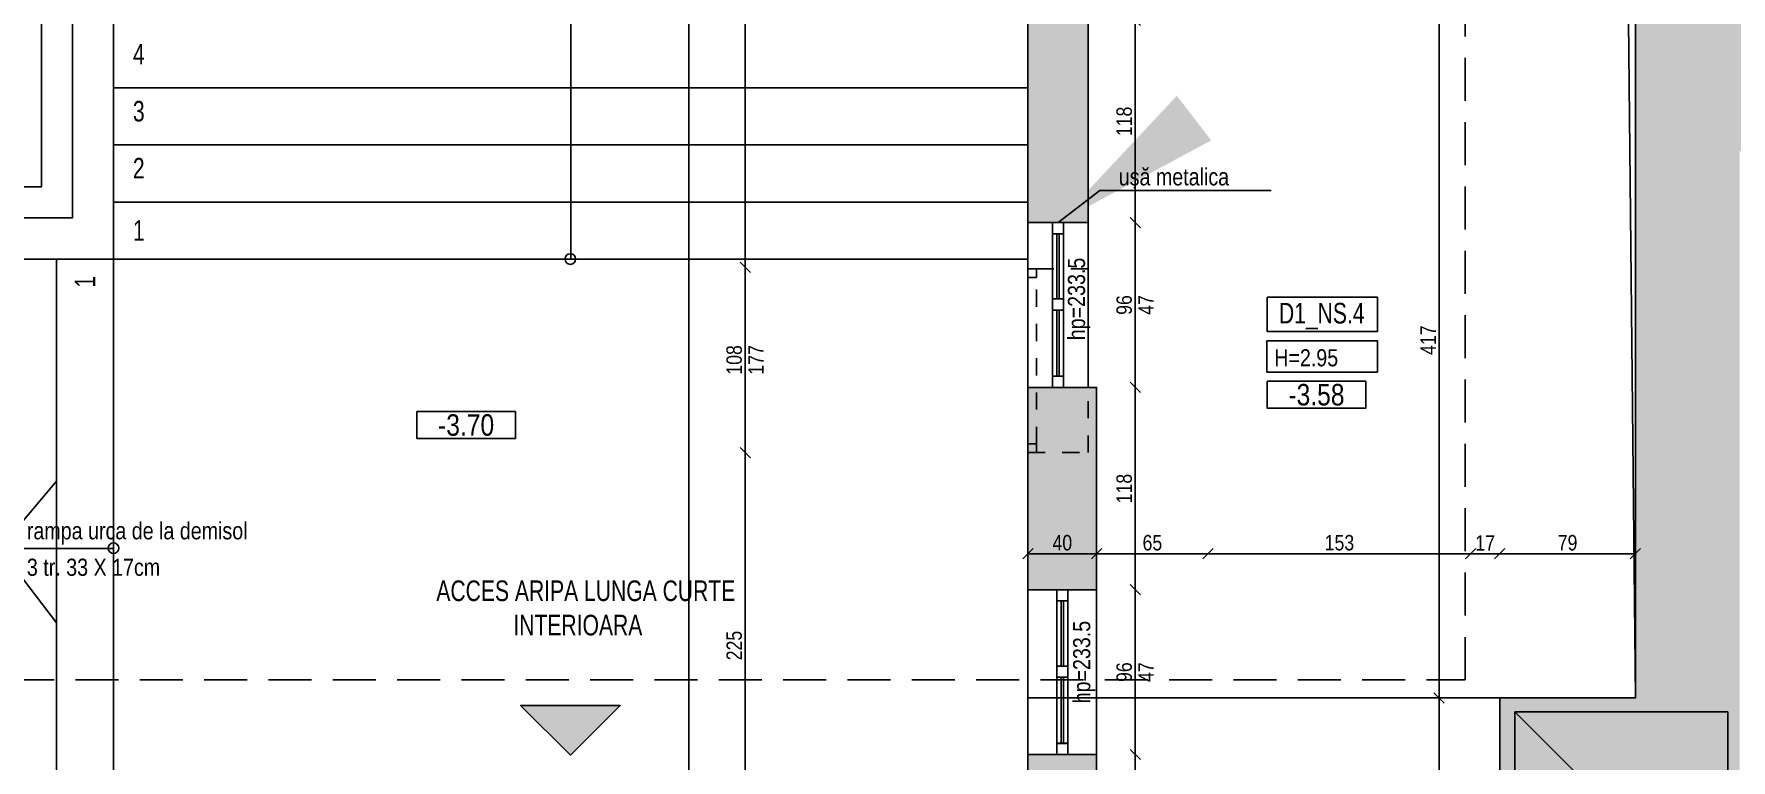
# Model space of a CAD drawing. Header units: metres. Extents: x 493 to 630, y -132 to -15.
# Drawn here: x 547.99 to 557.88, y -78.93 to -74.7 of the extents above; entities that cross this region are included whole.
import ezdxf
from ezdxf import colors
from ezdxf.entities.mleader import LeaderData, LeaderLine
from ezdxf.enums import TextEntityAlignment as Align
from ezdxf.math import Vec2, Vec3

# ---------------------------------------------------------------- set-up
doc = ezdxf.new("R2010")
doc.units = ezdxf.units.M
doc.header["$MEASUREMENT"] = 0
doc.header["$PDMODE"] = 3
doc.linetypes.add('HIDDEN2', pattern=[0.1875, 0.125, -0.0625])
for name, color, linetype in [('a_caramida', 2, 'Continuous'), ('a_cote_50', 9, 'Continuous'), ('a_cote_nivel', 9, 'Continuous'), ('a_indicatii', 7, 'Continuous'), ('a_indicatii_text', 7, 'Continuous'), ('a_pereti_hasuri', 253, 'Continuous'), ('a_punctat', 40, 'HIDDEN2'), ('a_scari', 3, 'Continuous'), ('a_scari_punctat', 40, 'HIDDEN2'), ('a_sticla', 4, 'Continuous'), ('a_tamplarie_usi', 6, 'Continuous'), ('a_text', 7, 'Continuous'), ('a_vederi', 74, 'Continuous')]:
    doc.layers.add(name, color=color, linetype=linetype)
doc.layers.add('a_suprafete', color=7, linetype='Continuous', plot=False)
doc.styles.add('ROMANS', font='ROMANS.shx', dxfattribs={"width": 0.75})
doc.styles.get("Standard").update_dxf_attribs({"font": 'ARIALN.TTF'})
doc.styles.add('Swiss Condensed Light', font='swisscl.ttf')
doc.dimstyles.new('50 cote', dxfattribs={"dimtxt": 0.09, "dimasz": 0.06, "dimexe": 0, "dimexo": 0, "dimgap": 0.018, "dimtad": 1, "dimdec": 1, "dimlfac": 100, "dimrnd": 0.5, "dimdsep": 46, "dimtxsty": 'Standard', "dimblk": 'OBLIQUE', "dimcen": 0.00045, "dimclrd": 256, "dimclrt": 4, "dimadec": 1, "dimazin": 0, "dimtfac": 1, "dimtdec": 1, "dimtix": 1, "dimtofl": 0, "dimtmove": 0, "dimatfit": 3, "dimldrblk": 'OBLIQUE', "dimfxl": 0, "dimtolj": 1, "dimtzin": 0, "dimarcsym": 0})
pattern_1 = [(45, (-4876.954644, 8292.469365), (-0.04419417382, 0.04419417382), []), (45, (-4876.91045, 8292.469365), (-0.04419417382, 0.04419417382), [0.03125, -0.015625])]

# ---------------------------------------------------------------- blocks, each defined once
blk = doc.blocks.new('COTE_NIVEL_DRAFT')
at = {"layer": 'a_cote_nivel'}
blk.add_lwpolyline([(-27.5, -2.5), (27.5, -2.5), (27.5, -17.5), (-27.5, -17.5)], close=True, dxfattribs=at)
blk = doc.blocks.new('cota nivel')
at = {"layer": 'a_cote_nivel', "xscale": 1.272727272727934, "yscale": 1.272727272727934, "zscale": 1.272727272727934}
blk.add_blockref('COTE_NIVEL_DRAFT', (0, 12.7), dxfattribs=at)
at = {"layer": 'a_cote_nivel', "style": 'ROMANS', "width": 0.6}
blk.add_attdef('COTA', text='', height=15.3, dxfattribs=at).set_placement((0, 0), align=Align.MIDDLE_CENTER)
blk = doc.blocks.new('_Oblique')
at = {"color": 0, "linetype": 'ByBlock', "lineweight": -2}
blk.add_line((-0.5, -0.5), (0.5, 0.5), dxfattribs=at)
blk = doc.blocks.new('*D484')
at = {"layer": 'a_cote_50', "lineweight": -2, "ltscale": 0.3}
blk.add_line((556.1808, -74.3996), (556.1808, -78.5696), dxfattribs=at)
at = {"layer": 'Defpoints', "color": 0, "ltscale": 0.3}
for p in [(557.4604, -74.3996), (556.1808, -78.5696), (556.9604, -78.5696)]:
    blk.add_point(p, dxfattribs=at)
at = {"layer": 'a_cote_50', "lineweight": -2, "ltscale": 0.3, "xscale": 0.06, "yscale": 0.06, "zscale": 0.06}
for p, rotation in [((556.1808, -74.3996), 90), ((556.1808, -78.5696), 270)]:
    blk.add_blockref('_Oblique', p, dxfattribs=dict(at, rotation=rotation))
at = {"layer": 'a_cote_50', "color": 4, "ltscale": 0.3, "insert": (556.1176, -76.4846), "char_height": 0.09, "attachment_point": 5, "rotation": 90}
blk.add_mtext('\\A1;417', dxfattribs=at)
blk = doc.blocks.new('*D485')
at = {"layer": 'a_cote_50', "lineweight": -2, "ltscale": 0.3}
blk.add_line((556.1808, -78.5696), (556.1808, -79.5396), dxfattribs=at)
at = {"layer": 'Defpoints', "color": 0, "ltscale": 0.3}
for p in [(556.9604, -78.5696), (556.1704, -79.5396), (556.1808, -79.5396)]:
    blk.add_point(p, dxfattribs=at)
at = {"layer": 'a_cote_50', "lineweight": -2, "ltscale": 0.3, "xscale": 0.06, "yscale": 0.06, "zscale": 0.06}
for p, rotation in [((556.1808, -78.5696), 90), ((556.1808, -79.5396), 270)]:
    blk.add_blockref('_Oblique', p, dxfattribs=dict(at, rotation=rotation))
at = {"layer": 'a_cote_50', "color": 4, "ltscale": 0.3, "insert": (556.1168, -79.0546), "char_height": 0.09, "attachment_point": 5, "rotation": 90}
blk.add_mtext('\\A1;97', dxfattribs=at)
blk = doc.blocks.new('*D487')
at = {"layer": 'a_cote_50', "lineweight": -2, "ltscale": 0.3}
blk.add_line((557.3251, -77.7297), (556.5351, -77.7297), dxfattribs=at)
at = {"layer": 'Defpoints', "color": 0, "ltscale": 0.3}
for p in [(556.5351, -77.7297), (556.5351, -77.9095), (557.3251, -77.9095)]:
    blk.add_point(p, dxfattribs=at)
at = {"layer": 'a_cote_50', "lineweight": -2, "ltscale": 0.3, "xscale": 0.06, "yscale": 0.06, "zscale": 0.06, "rotation": 180}
blk.add_blockref('_Oblique', (556.5351, -77.7297), dxfattribs=at)
at = {"layer": 'a_cote_50', "lineweight": -2, "ltscale": 0.3, "xscale": 0.06, "yscale": 0.06, "zscale": 0.06}
blk.add_blockref('_Oblique', (557.3251, -77.7297), dxfattribs=at)
at = {"layer": 'a_cote_50', "color": 4, "ltscale": 0.3, "insert": (556.9301, -77.6657), "char_height": 0.09, "attachment_point": 5}
blk.add_mtext('\\A1;79', dxfattribs=at)
blk = doc.blocks.new('*D488')
at = {"layer": 'a_cote_50', "lineweight": -2, "ltscale": 0.3}
blk.add_line((556.5351, -77.7297), (556.3651, -77.7297), dxfattribs=at)
at = {"layer": 'Defpoints', "color": 0, "ltscale": 0.3}
for p in [(556.3651, -77.7297), (556.5351, -77.9095), (556.3651, -78.8795)]:
    blk.add_point(p, dxfattribs=at)
at = {"layer": 'a_cote_50', "lineweight": -2, "ltscale": 0.3, "xscale": 0.06, "yscale": 0.06, "zscale": 0.06, "rotation": 180}
blk.add_blockref('_Oblique', (556.3651, -77.7297), dxfattribs=at)
at = {"layer": 'a_cote_50', "lineweight": -2, "ltscale": 0.3, "xscale": 0.06, "yscale": 0.06, "zscale": 0.06}
blk.add_blockref('_Oblique', (556.5351, -77.7297), dxfattribs=at)
at = {"layer": 'a_cote_50', "color": 4, "ltscale": 0.3, "insert": (556.4501, -77.6665), "char_height": 0.09, "attachment_point": 5}
blk.add_mtext('\\A1;17', dxfattribs=at)
blk = doc.blocks.new('*D489')
at = {"layer": 'a_cote_50', "lineweight": -2, "ltscale": 0.3}
blk.add_line((556.3651, -77.7297), (554.8351, -77.7297), dxfattribs=at)
at = {"layer": 'Defpoints', "color": 0, "ltscale": 0.3}
for p in [(554.8351, -77.7297), (556.3651, -78.8795), (554.8351, -79.3295)]:
    blk.add_point(p, dxfattribs=at)
at = {"layer": 'a_cote_50', "lineweight": -2, "ltscale": 0.3, "xscale": 0.06, "yscale": 0.06, "zscale": 0.06, "rotation": 180}
blk.add_blockref('_Oblique', (554.8351, -77.7297), dxfattribs=at)
at = {"layer": 'a_cote_50', "lineweight": -2, "ltscale": 0.3, "xscale": 0.06, "yscale": 0.06, "zscale": 0.06}
blk.add_blockref('_Oblique', (556.3651, -77.7297), dxfattribs=at)
at = {"layer": 'a_cote_50', "color": 4, "ltscale": 0.3, "insert": (555.6001, -77.6657), "char_height": 0.09, "attachment_point": 5}
blk.add_mtext('\\A1;153', dxfattribs=at)
blk = doc.blocks.new('*D490')
at = {"layer": 'a_cote_50', "lineweight": -2, "ltscale": 0.3}
blk.add_line((554.8351, -77.7297), (554.1851, -77.7297), dxfattribs=at)
at = {"layer": 'Defpoints', "color": 0, "ltscale": 0.3}
for p in [(554.1851, -77.7297), (554.1851, -78.8483), (554.8351, -79.3295)]:
    blk.add_point(p, dxfattribs=at)
at = {"layer": 'a_cote_50', "lineweight": -2, "ltscale": 0.3, "xscale": 0.06, "yscale": 0.06, "zscale": 0.06, "rotation": 180}
blk.add_blockref('_Oblique', (554.1851, -77.7297), dxfattribs=at)
at = {"layer": 'a_cote_50', "lineweight": -2, "ltscale": 0.3, "xscale": 0.06, "yscale": 0.06, "zscale": 0.06}
blk.add_blockref('_Oblique', (554.8351, -77.7297), dxfattribs=at)
at = {"layer": 'a_cote_50', "color": 4, "ltscale": 0.3, "insert": (554.5101, -77.6657), "char_height": 0.09, "attachment_point": 5}
blk.add_mtext('\\A1;65', dxfattribs=at)
blk = doc.blocks.new('*D491')
at = {"layer": 'a_cote_50', "lineweight": -2, "ltscale": 0.3}
blk.add_line((554.1851, -77.7297), (553.7851, -77.7297), dxfattribs=at)
at = {"layer": 'Defpoints', "color": 0, "ltscale": 0.3}
for p in [(553.7851, -77.7297), (553.7851, -77.7595), (554.1851, -78.8483)]:
    blk.add_point(p, dxfattribs=at)
at = {"layer": 'a_cote_50', "lineweight": -2, "ltscale": 0.3, "xscale": 0.06, "yscale": 0.06, "zscale": 0.06, "rotation": 180}
blk.add_blockref('_Oblique', (553.7851, -77.7297), dxfattribs=at)
at = {"layer": 'a_cote_50', "lineweight": -2, "ltscale": 0.3, "xscale": 0.06, "yscale": 0.06, "zscale": 0.06}
blk.add_blockref('_Oblique', (554.1851, -77.7297), dxfattribs=at)
at = {"layer": 'a_cote_50', "color": 4, "ltscale": 0.3, "insert": (553.9851, -77.6657), "char_height": 0.09, "attachment_point": 5}
blk.add_mtext('\\A1;40', dxfattribs=at)
blk = doc.blocks.new('*D492')
at = {"layer": 'a_cote_50', "lineweight": -2, "ltscale": 0.3}
blk.add_line((554.4101, -79.5396), (554.4101, -78.8996), dxfattribs=at)
at = {"layer": 'Defpoints', "color": 0, "ltscale": 0.3}
for p in [(554.1851, -78.8996), (554.4101, -78.8996), (554.1851, -79.5396)]:
    blk.add_point(p, dxfattribs=at)
at = {"layer": 'a_cote_50', "lineweight": -2, "ltscale": 0.3, "xscale": 0.06, "yscale": 0.06, "zscale": 0.06}
for p, rotation in [((554.4101, -78.8996), 90), ((554.4101, -79.5396), 270)]:
    blk.add_blockref('_Oblique', p, dxfattribs=dict(at, rotation=rotation))
at = {"layer": 'a_cote_50', "color": 4, "ltscale": 0.3, "insert": (554.3461, -79.2196), "char_height": 0.09, "attachment_point": 5, "rotation": 90}
blk.add_mtext('\\A1;64', dxfattribs=at)
blk = doc.blocks.new('*D493')
at = {"layer": 'a_cote_50', "lineweight": -2, "ltscale": 0.3}
blk.add_line((554.4101, -78.8996), (554.4101, -77.9396), dxfattribs=at)
at = {"layer": 'Defpoints', "color": 0, "ltscale": 0.3}
for p in [(554.1851, -77.9396), (554.4101, -77.9396), (554.1851, -78.8996)]:
    blk.add_point(p, dxfattribs=at)
at = {"layer": 'a_cote_50', "lineweight": -2, "ltscale": 0.3, "xscale": 0.06, "yscale": 0.06, "zscale": 0.06}
for p, rotation in [((554.4101, -77.9396), 90), ((554.4101, -78.8996), 270)]:
    blk.add_blockref('_Oblique', p, dxfattribs=dict(at, rotation=rotation))
at = {"layer": 'a_cote_50', "color": 4, "ltscale": 0.3, "char_height": 0.09, "attachment_point": 5, "rotation": 90}
for s, insert in [('\\A1;96', (554.3461, -78.4196)), ('\\A1;47', (554.4731, -78.4196))]:
    blk.add_mtext(s, dxfattribs=dict(at, insert=insert))
blk = doc.blocks.new('*D494')
at = {"layer": 'a_cote_50', "lineweight": -2, "ltscale": 0.3}
blk.add_line((554.4101, -77.9396), (554.4101, -76.7596), dxfattribs=at)
at = {"layer": 'Defpoints', "color": 0, "ltscale": 0.3}
for p in [(554.1351, -76.7596), (554.4101, -76.7596), (554.1851, -77.9396)]:
    blk.add_point(p, dxfattribs=at)
at = {"layer": 'a_cote_50', "lineweight": -2, "ltscale": 0.3, "xscale": 0.06, "yscale": 0.06, "zscale": 0.06}
for p, rotation in [((554.4101, -76.7596), 90), ((554.4101, -77.9396), 270)]:
    blk.add_blockref('_Oblique', p, dxfattribs=dict(at, rotation=rotation))
at = {"layer": 'a_cote_50', "color": 4, "ltscale": 0.3, "insert": (554.3461, -77.3496), "char_height": 0.09, "attachment_point": 5, "rotation": 90}
blk.add_mtext('\\A1;118', dxfattribs=at)
blk = doc.blocks.new('*D495')
at = {"layer": 'a_cote_50', "lineweight": -2, "ltscale": 0.3}
blk.add_line((554.4101, -75.7996), (554.4101, -74.6196), dxfattribs=at)
at = {"layer": 'Defpoints', "color": 0, "ltscale": 0.3}
for p in [(554.1351, -74.6196), (554.4101, -74.6196), (554.1351, -75.7996)]:
    blk.add_point(p, dxfattribs=at)
at = {"layer": 'a_cote_50', "lineweight": -2, "ltscale": 0.3, "xscale": 0.06, "yscale": 0.06, "zscale": 0.06}
for p, rotation in [((554.4101, -74.6196), 90), ((554.4101, -75.7996), 270)]:
    blk.add_blockref('_Oblique', p, dxfattribs=dict(at, rotation=rotation))
at = {"layer": 'a_cote_50', "color": 4, "ltscale": 0.3, "insert": (554.3461, -75.2096), "char_height": 0.09, "attachment_point": 5, "rotation": 90}
blk.add_mtext('\\A1;118', dxfattribs=at)
blk = doc.blocks.new('*D510')
at = {"layer": 'a_cote_50', "lineweight": -2, "ltscale": 0.3}
blk.add_line((554.4101, -76.7596), (554.4101, -75.7996), dxfattribs=at)
at = {"layer": 'Defpoints', "color": 0, "ltscale": 0.3}
for p in [(554.4101, -75.7996), (554.4101, -75.7996), (554.4101, -76.7596)]:
    blk.add_point(p, dxfattribs=at)
at = {"layer": 'a_cote_50', "lineweight": -2, "ltscale": 0.3, "xscale": 0.06, "yscale": 0.06, "zscale": 0.06}
for p, rotation in [((554.4101, -75.7996), 90), ((554.4101, -76.7596), 270)]:
    blk.add_blockref('_Oblique', p, dxfattribs=dict(at, rotation=rotation))
at = {"layer": 'a_cote_50', "color": 4, "ltscale": 0.3, "char_height": 0.09, "attachment_point": 5, "rotation": 90}
for s, insert in [('\\A1;96', (554.3461, -76.2796)), ('\\A1;47', (554.4731, -76.2796))]:
    blk.add_mtext(s, dxfattribs=dict(at, insert=insert))
blk = doc.blocks.new('*D1227')
at = {"layer": 'a_cote_50', "lineweight": -2, "ltscale": 0.3}
blk.add_line((-5.2586, -53.6694), (-5.2586, -38.3094), dxfattribs=at)
at = {"layer": 'Defpoints', "color": 0, "ltscale": 0.3}
for p in [(-5.2586, -38.3094), (-3.282, -38.3094), (-3.282, -53.6694)]:
    blk.add_point(p, dxfattribs=at)
at = {"layer": 'a_cote_50', "lineweight": -2, "ltscale": 0.3, "xscale": 0.06, "yscale": 0.06, "zscale": 0.06}
for p, rotation in [((-5.2586, -38.3094), 90), ((-5.2586, -53.6694), 270)]:
    blk.add_blockref('_Oblique', p, dxfattribs=dict(at, rotation=rotation))
at = {"layer": 'a_cote_50', "color": 4, "ltscale": 0.3, "insert": (-5.3225, -45.9894), "char_height": 0.09, "attachment_point": 5, "rotation": 90}
blk.add_mtext('\\A1;1536', dxfattribs=at)
blk = doc.blocks.new('*D1238')
at = {"layer": 'a_cote_50', "lineweight": -2, "ltscale": 0.3}
blk.add_line((-4.9302, -53.6694), (-4.9302, -51.4194), dxfattribs=at)
at = {"layer": 'Defpoints', "color": 0, "ltscale": 0.3}
for p in [(-4.9302, -51.4194), (-4.6553, -51.4194), (-4.6553, -53.6694)]:
    blk.add_point(p, dxfattribs=at)
at = {"layer": 'a_cote_50', "lineweight": -2, "ltscale": 0.3, "xscale": 0.06, "yscale": 0.06, "zscale": 0.06}
for p, rotation in [((-4.9302, -51.4194), 90), ((-4.9302, -53.6694), 270)]:
    blk.add_blockref('_Oblique', p, dxfattribs=dict(at, rotation=rotation))
at = {"layer": 'a_cote_50', "color": 4, "ltscale": 0.3, "insert": (-4.9942, -52.5444), "char_height": 0.09, "attachment_point": 5, "rotation": 90}
blk.add_mtext('\\A1;225', dxfattribs=at)
blk = doc.blocks.new('*D1239')
at = {"layer": 'a_cote_50', "lineweight": -2, "ltscale": 0.3}
blk.add_line((-4.9302, -50.3394), (-4.9302, -47.0574), dxfattribs=at)
at = {"layer": 'Defpoints', "color": 0, "ltscale": 0.3}
for p in [(-4.9302, -47.0574), (-4.6553, -47.0574), (-4.6553, -50.3394)]:
    blk.add_point(p, dxfattribs=at)
at = {"layer": 'a_cote_50', "lineweight": -2, "ltscale": 0.3, "xscale": 0.06, "yscale": 0.06, "zscale": 0.06}
for p, rotation in [((-4.9302, -47.0574), 90), ((-4.9302, -50.3394), 270)]:
    blk.add_blockref('_Oblique', p, dxfattribs=dict(at, rotation=rotation))
at = {"layer": 'a_cote_50', "color": 4, "ltscale": 0.3, "insert": (-4.9942, -48.6984), "char_height": 0.09, "attachment_point": 5, "rotation": 90}
blk.add_mtext('\\A1;328', dxfattribs=at)
blk = doc.blocks.new('*D1240')
at = {"layer": 'a_cote_50', "lineweight": -2, "ltscale": 0.3}
blk.add_line((-4.9302, -51.4194), (-4.9302, -50.3394), dxfattribs=at)
at = {"layer": 'Defpoints', "color": 0, "ltscale": 0.3}
for p in [(-4.9302, -50.3394), (-4.6553, -50.3394), (-4.7053, -51.4194)]:
    blk.add_point(p, dxfattribs=at)
at = {"layer": 'a_cote_50', "lineweight": -2, "ltscale": 0.3, "xscale": 0.06, "yscale": 0.06, "zscale": 0.06}
for p, rotation in [((-4.9302, -50.3394), 90), ((-4.9302, -51.4194), 270)]:
    blk.add_blockref('_Oblique', p, dxfattribs=dict(at, rotation=rotation))
at = {"layer": 'a_cote_50', "color": 4, "ltscale": 0.3, "char_height": 0.09, "attachment_point": 5, "rotation": 90}
for s, insert in [('\\A1;108', (-4.9942, -50.8794)), ('\\A1;177', (-4.8671, -50.8794))]:
    blk.add_mtext(s, dxfattribs=dict(at, insert=insert))
blk = doc.blocks.new('COTE EXY')
at = {"layer": 'a_cote_50', "ltscale": 0.3}
for base, p1, p2, picture, middle in [((-5.2586, -38.3094), (-3.282, -53.6694), (-3.282, -38.3094), '*D1227', (-5.3225, -45.9894)), ((-4.9302, -51.4194), (-4.6553, -53.6694), (-4.6553, -51.4194), '*D1238', (-4.9942, -52.5444))]:
    dim = blk.add_linear_dim(base=base, p1=p1, p2=p2, angle=90, dimstyle='50 cote', dxfattribs=at)
    dim.commit()
    dim.dimension.update_dxf_attribs({"geometry": picture, "text_midpoint": middle})
dim = blk.add_linear_dim(base=(-4.9302, -47.0574), p1=(-4.6553, -50.3394), p2=(-4.6553, -47.0574), angle=90, dimstyle='50 cote', override={"dimtmove": 1}, dxfattribs=at)
dim.commit()
dim.dimension.update_dxf_attribs({"geometry": '*D1239', "text_midpoint": (-4.9942, -48.6984)})
dim = blk.add_linear_dim(base=(-4.9302, -50.3394), p1=(-4.7053, -51.4194), p2=(-4.6553, -50.3394), angle=90, text='<>\\X177', dimstyle='50 cote', override={"dimtmove": 1}, dxfattribs=at)
dim.commit()
dim.dimension.update_dxf_attribs({"geometry": '*D1240', "text_midpoint": (-4.9302, -50.8794)})

msp = doc.modelspace()

# ---------------------------------------------------------------- hatches: boundary and pattern name
at = {"layer": 'a_pereti_hasuri', "ltscale": 0.3}
h = msp.add_hatch(dxfattribs=at)
h.set_pattern_fill('ANSI33', color=256, scale=0.25, style=0)
h.set_pattern_definition(pattern_1)
edge = h.paths.add_edge_path()
edge.add_line((553.5851, -64.0309), (553.5851, -64.8596))
edge.add_line((553.5851, -64.8596), (554.0851, -64.8596))
edge.add_line((554.0851, -64.8596), (554.0851, -64.4396))
edge.add_line((554.0851, -64.4396), (558.4151, -64.4396))
edge.add_line((558.4151, -64.4396), (558.4151, -65.8896))
edge.add_line((558.4151, -65.8896), (560.1551, -65.8896))
edge.add_line((560.1551, -65.8896), (560.1551, -71.7996))
edge.add_line((560.1551, -71.7996), (557.2551, -71.7996))
edge.add_line((557.2551, -71.7996), (557.2551, -72.5796))
edge.add_line((557.2551, -72.5796), (556.7551, -72.5796))
edge.add_line((556.7551, -72.5796), (556.7551, -73.0496))
edge.add_line((556.7551, -73.0496), (557.3251, -73.0496))
edge.add_line((557.3251, -73.0496), (557.3251, -73.2496))
edge.add_line((557.3251, -73.2496), (557.8251, -73.2496))
edge.add_line((557.8251, -73.2496), (557.8251, -74.3996))
edge.add_line((557.8251, -74.3996), (557.3251, -74.3996))
edge.add_line((557.3251, -74.3996), (557.3251, -78.5696))
edge.add_line((557.3251, -78.5696), (556.5351, -78.5696))
edge.add_line((556.5351, -78.5696), (556.5351, -79.5396))
edge.add_line((556.5351, -79.5396), (556.3651, -79.5396))
edge.add_line((556.3651, -79.5396), (556.3651, -79.9896))
edge.add_line((556.3651, -79.9896), (554.8351, -79.9896))
edge.add_line((554.8351, -79.9896), (554.8351, -79.5396))
edge.add_line((554.8351, -79.5396), (554.1851, -79.5396))
edge.add_line((554.1851, -79.5396), (554.1851, -78.8996))
edge.add_line((554.1851, -78.8996), (553.7851, -78.8996))
edge.add_line((553.7851, -78.8996), (553.7851, -79.3896))
edge.add_line((553.7851, -79.3896), (553.7853, -80.4846))
edge.add_line((553.7853, -80.4846), (554.2605, -80.4846))
edge.add_line((554.2605, -80.4846), (554.2605, -80.1046))
edge.add_line((554.2605, -80.1046), (560.5705, -80.1046))
edge.add_line((560.5705, -80.1046), (560.5705, -80.0946))
edge.add_line((560.5705, -80.0946), (560.6605, -80.0946))
edge.add_line((560.6605, -80.0946), (560.9305, -79.8546))
edge.add_line((560.9305, -79.8546), (560.9305, -75.4046))
edge.add_line((560.9305, -75.4046), (561.3189, -75.4046))
edge.add_line((561.3189, -75.4046), (561.3205, -74.5846))
edge.add_line((561.3205, -74.5846), (560.8355, -74.5846))
edge.add_line((560.8355, -74.5846), (560.8355, -73.9843))
edge.add_line((560.8355, -73.9843), (560.5922, -73.9843))
edge.add_line((560.5922, -73.9843), (560.5922, -74.0643))
edge.add_line((560.5922, -74.0643), (560.1022, -74.0643))
edge.add_line((560.1022, -74.0643), (560.1022, -74.5943))
edge.add_line((560.1022, -74.5943), (559.7172, -74.5943))
edge.add_line((559.7172, -74.5943), (559.7172, -74.7343))
edge.add_line((559.7172, -74.7343), (559.9022, -74.7343))
edge.add_line((559.9022, -74.7343), (559.9022, -75.3843))
edge.add_line((559.9022, -75.3843), (560.3822, -75.3843))
edge.add_line((560.3822, -75.3843), (560.3822, -79.8543))
edge.add_line((560.3822, -79.8543), (557.9322, -79.8543))
edge.add_line((557.9322, -79.8543), (557.9322, -75.3843))
edge.add_line((557.9322, -75.3843), (558.6822, -75.3843))
edge.add_line((558.6822, -75.3843), (558.6822, -74.7343))
edge.add_line((558.6822, -74.7343), (558.8772, -74.7343))
edge.add_line((558.8772, -74.7343), (558.8772, -74.5943))
edge.add_line((558.8772, -74.5943), (557.8972, -74.5943))
edge.add_line((557.8972, -74.5943), (557.8972, -72.4143))
edge.add_line((557.8972, -72.4143), (558.4263, -72.4143))
edge.add_line((558.4263, -72.4143), (558.4263, -72.2143))
edge.add_line((558.4263, -72.2143), (559.6263, -72.2143))
edge.add_line((559.6263, -72.2143), (559.6262, -72.4157))
edge.add_line((559.6262, -72.4157), (559.9886, -72.4143))
edge.add_line((559.9886, -72.4143), (560.1072, -72.7643))
edge.add_line((560.1072, -72.7643), (560.1072, -72.9543))
edge.add_line((560.1072, -72.9543), (560.5922, -72.9543))
edge.add_line((560.5922, -72.9543), (560.5922, -73.0343))
edge.add_line((560.5922, -73.0343), (560.8355, -73.0343))
edge.add_line((560.8355, -73.0343), (560.8355, -72.7243))
edge.add_line((560.8355, -72.7243), (562.8755, -72.7243))
edge.add_line((562.8755, -72.7243), (562.8755, -74.6143))
edge.add_line((562.8755, -74.6143), (562.4205, -74.6143))
edge.add_line((562.4205, -74.6143), (562.4205, -75.4343))
edge.add_line((562.4205, -75.4343), (562.9905, -75.4343))
edge.add_line((562.9905, -75.4343), (562.9905, -77.9346))
edge.add_line((562.9905, -77.9346), (563.3205, -77.9346))
edge.add_line((563.3205, -77.9346), (563.3205, -75.4543))
edge.add_line((563.3205, -75.4543), (564.3507, -75.4543))
edge.add_line((564.3507, -75.4543), (564.3507, -74.9543))
edge.add_arc((564.8611, -76.0494), 1.2082, 63.48577, 114.99018, ccw=False)
edge.add_line((565.4005, -74.9682), (565.4005, -75.4543))
edge.add_line((565.4005, -75.4543), (570.1405, -75.4543))
edge.add_line((570.1405, -75.4543), (570.1405, -77.0396))
edge.add_line((570.1405, -77.0396), (570.8655, -77.0396))
edge.add_line((570.8655, -77.0396), (570.8655, -74.7411))
edge.add_line((570.8655, -74.7411), (570.6253, -74.7411))
edge.add_line((570.6253, -74.7411), (570.6253, -73.8333))
edge.add_line((570.6253, -73.8333), (569.7451, -73.8333))
edge.add_line((569.7451, -73.8333), (569.7451, -74.5033))
edge.add_line((569.7451, -74.5033), (563.8051, -74.5033))
edge.add_line((563.8051, -74.5033), (563.8051, -70.1633))
edge.add_line((563.8051, -70.1633), (562.9151, -70.1633))
edge.add_line((562.9151, -70.1633), (562.9151, -70.1933))
edge.add_line((562.9151, -70.1933), (562.9151, -72.3733))
edge.add_line((562.9151, -72.3733), (560.8151, -72.3733))
edge.add_line((560.8151, -72.3733), (560.8151, -70.2533))
edge.add_line((560.8151, -70.2533), (560.8151, -63.7033))
edge.add_line((560.8151, -63.7033), (561.1751, -63.7033))
edge.add_line((561.1751, -63.7033), (561.1751, -63.3461))
edge.add_line((561.1751, -63.3461), (560.7751, -63.3461))
edge.add_line((560.7751, -63.3461), (560.7751, -63.0761))
edge.add_line((560.7751, -63.0761), (560.1051, -63.0761))
edge.add_line((560.1051, -63.0761), (560.1051, -63.5161))
edge.add_line((560.1051, -63.5161), (552.9251, -63.5161))
edge.add_line((552.9251, -63.5161), (552.9251, -62.9761))
edge.add_line((552.9251, -62.9761), (552.4201, -62.9761))
edge.add_line((552.4201, -62.9761), (552.4276, -64.0296))
edge.add_line((552.4276, -64.0296), (553.5851, -64.0296))
h = msp.add_hatch(dxfattribs=at)
h.set_pattern_fill('ANSI33', color=256, scale=0.25, style=0)
h.set_pattern_definition(pattern_1)
h.paths.add_polyline_path([(554.1851, -77.9396), (554.1851, -76.7596), (553.7851, -76.7596), (553.7851, -77.9396)])
h.paths.add_polyline_path([(553.7851, -74.6196), (553.7851, -75.7996), (554.1351, -75.7996), (554.1351, -74.6196)])
h.paths.add_polyline_path([(553.7851, -73.6596), (553.7851, -72.7776), (553.5851, -72.7776), (553.5851, -71.5296), (554.0851, -71.5296), (554.0851, -72.6196), (554.1351, -72.6196), (554.1351, -73.6596)])
h.paths.add_polyline_path([(553.5851, -70.0396), (554.0851, -70.0396), (554.0851, -68.9196), (553.5851, -68.9196)])
h.paths.add_polyline_path([(553.5851, -67.4596), (554.0851, -67.4596), (554.0851, -66.3296), (553.5851, -66.3296)])
h = msp.add_hatch(color=256, dxfattribs=at)
h.dxf.hatch_style = 1
h.paths.add_polyline_path([(551.1181, -78.9045), (551.4084, -78.6141), (551.1181, -78.6141), (550.8277, -78.6141)])

# ---------------------------------------------------------------- linework, layer by layer
at = {"layer": 'a_caramida', "ltscale": 0.3}
msp.add_lwpolyline([(557.3251, -74.3996), (557.3251, -78.5696), (556.5351, -78.5696), (556.5351, -79.5396), (556.3651, -79.5396), (556.3651, -79.9896), (554.8351, -79.9896), (554.8351, -79.5396), (554.1851, -79.5396), (554.1851, -78.8996), (553.7851, -78.8996), (553.7851, -79.3896), (553.7851, -79.3896), (553.7853, -80.4846), (554.2605, -80.4846), (554.2605, -80.1046), (560.5705, -80.1046)], dxfattribs=at)
for points in [[(553.7851, -74.6196), (553.7851, -75.7996), (554.1351, -75.7996), (554.1351, -74.6196)], [(554.1851, -77.9396), (554.1851, -76.7596), (553.7851, -76.7596), (553.7851, -77.9396)]]:
    msp.add_lwpolyline(points, close=True, dxfattribs=at)
at = {"layer": 'a_cote_50', "ltscale": 0.3}
msp.add_line((556.6235, -78.6516), (557.8637, -79.8918), dxfattribs=at)
for points in [[(568.7453, -89.1211), (570.9453, -89.1211), (570.9453, -40.2745), (567.4818, -40.5631), (568.5645, -28.8028), (539.9527, -21.8688), (539.835, -22.3547), (536.1514, -21.462), (536.2469, -30.2915), (538.1811, -30.7603), (536.881, -36.125), (548.6367, -38.9739), (557.2625, -41.0914), (557.2618, -51.3164), (560.1356, -51.3166), (560.1356, -58.222), (560.1356, -71.7996), (557.2551, -71.7996), (557.3251, -78.5696), (553.7851, -78.5696), (553.7851, -89.1211), (570.9453, -89.1211)], [(504.215, -79.3896), (553.7851, -79.3896), (553.7851, -72.7776), (553.5851, -72.7776), (553.5851, -64.0296), (552.4276, -64.0296), (552.4276, -58.3506), (560.1351, -58.3506), (560.1351, -51.3166), (557.296, -51.3164), (557.2625, -41.0914)]]:
    msp.add_lwpolyline(points, dxfattribs=at)
msp.add_lwpolyline([(556.6235, -79.8918), (557.8637, -79.8918), (557.8637, -78.6516), (556.6235, -78.6516)], close=True, dxfattribs=at)
at = {"layer": 'a_punctat', "ltscale": 0.5}
for points in [[(553.7851, -77.1396), (554.1351, -77.1396), (554.1351, -76.0696), (553.7851, -76.0696)], [(553.8351, -76.0696), (553.7851, -76.0696), (553.7851, -76.1196), (553.8351, -76.1196)], [(553.8351, -77.1396), (553.7851, -77.1396), (553.7851, -77.0896), (553.8351, -77.0896)]]:
    msp.add_lwpolyline(points, close=True, dxfattribs=at)
msp.add_lwpolyline([(553.8351, -77.0896), (553.8351, -76.1196)], dxfattribs=at)
at = {"layer": 'a_scari', "ltscale": 0.3}
for points in [[(553.7851, -76.0116), (548.4551, -76.0116), (548.4551, -70.6946)], [(551.1201, -76.0116), (551.1201, -70.6946), (550.7265, -71.0269), (551.1201, -70.6946), (551.552, -71.0269)], [(548.4551, -75.0146), (553.7851, -75.0146)], [(548.4551, -75.347), (553.7851, -75.347)], [(548.4551, -75.6793), (553.7851, -75.6793)], [(548.1228, -76.0116), (548.1228, -79.3896)], [(548.4551, -79.3896), (548.4551, -76.0116), (548.4551, -76.0116)], [(551.4551, -76.0116), (553.7851, -76.0116)], [(548.4551, -77.6996), (547.7905, -77.6996), (548.1228, -77.3059), (547.7905, -77.6996), (548.1228, -78.1315)]]:
    msp.add_lwpolyline(points, dxfattribs=at)
for centre in [(551.1176, -76.0116), (548.4551, -77.6971)]:
    msp.add_circle(centre, 0.031, dxfattribs=at)
at = {"layer": 'a_scari_punctat', "ltscale": 2}
msp.add_lwpolyline([(524.9835, -78.4648), (556.3323, -78.4648), (556.336, -70.6526), (559.1467, -70.6526), (559.1467, -65.0296), (551.443, -65.0296), (551.443, -57.3703), (559.143, -57.3703), (559.1431, -52.0265), (556.4463, -52.0265), (556.4099, -41.0734)], dxfattribs=at)
at = {"layer": 'a_sticla', "ltscale": 0.3}
for points in [[(553.9527, -76.2446), (553.9527, -75.8648), (553.9675, -75.8648), (553.9675, -76.2446)], [(553.9527, -76.6944), (553.9527, -76.3096), (553.9675, -76.3096), (553.9675, -76.6944)], [(553.9777, -78.3846), (553.9777, -78.0048), (553.9925, -78.0048), (553.9925, -78.3846)], [(553.9777, -78.8344), (553.9777, -78.4496), (553.9925, -78.4496), (553.9925, -78.8344)]]:
    msp.add_lwpolyline(points, close=True, dxfattribs=at)
at = {"layer": 'a_suprafete', "ltscale": 0.3}
for points in [[(554.0851, -64.4396), (558.4151, -64.4396), (558.4151, -65.8896), (560.1551, -65.8896), (560.1551, -71.7996), (557.2551, -71.7996), (557.2551, -72.5796), (556.7551, -72.5796), (556.7551, -73.0496), (557.3251, -73.0496), (557.3251, -73.2496), (557.8251, -73.2496), (557.8251, -74.3996), (557.3251, -74.3996), (557.3251, -78.5696), (556.5351, -78.5696), (556.5351, -79.5396), (554.1851, -79.5396), (554.1851, -76.7596), (554.1351, -76.7596), (554.1351, -72.6196), (554.0851, -72.6196)], [(551.1181, -78.9045), (551.4084, -78.6141), (551.1181, -78.6141), (550.8277, -78.6141)]]:
    msp.add_lwpolyline(points, close=True, dxfattribs=at)
at = {"layer": 'a_tamplarie_usi', "ltscale": 0.3}
for points in [[(553.9926, -75.7996), (553.9276, -75.7996), (553.9276, -75.8646), (553.9926, -75.8646)], [(553.9926, -76.2446), (553.9276, -76.2446), (553.9276, -76.3096), (553.9926, -76.3096)], [(553.9926, -76.6946), (553.9276, -76.6946), (553.9276, -76.7596), (553.9926, -76.7596)], [(554.0176, -77.9396), (553.9526, -77.9396), (553.9526, -78.0046), (554.0176, -78.0046)], [(554.0176, -78.3846), (553.9526, -78.3846), (553.9526, -78.4496), (554.0176, -78.4496)], [(554.0176, -78.8346), (553.9526, -78.8346), (553.9526, -78.8996), (554.0176, -78.8996)]]:
    msp.add_lwpolyline(points, close=True, dxfattribs=at)
at = {"layer": 'a_text'}
for points in [[(555.1794, -76.2333), (555.8222, -76.2333), (555.8222, -76.4346), (555.1794, -76.4346)], [(555.1775, -76.4883), (555.8222, -76.4883), (555.8222, -76.6711), (555.1775, -76.6711)]]:
    msp.add_lwpolyline(points, close=True, dxfattribs=at)
at = {"layer": 'a_vederi', "ltscale": 0.3}
for points in [[(506.7974, -75.5916), (506.7974, -76.0116), (548.4551, -76.0116), (548.4551, -70.6946), (548.0351, -70.6946), (548.0351, -75.5916), (548.0351, -75.5916)], [(554.1351, -75.7996), (553.7851, -75.7996), (553.7851, -76.7596), (554.1351, -76.7596)], [(553.9926, -76.2446), (553.9926, -75.8646), (553.9276, -75.8646), (553.9276, -76.2446)], [(553.9926, -76.6944), (553.9926, -76.3096), (553.9276, -76.3096), (553.9276, -76.6944)], [(554.1851, -78.8996), (553.7851, -78.8996), (553.7851, -77.9396), (554.1851, -77.9396)], [(554.0176, -78.3846), (554.0176, -78.0046), (553.9526, -78.0046), (553.9526, -78.3846)], [(554.0176, -78.8344), (554.0176, -78.4496), (553.9526, -78.4496), (553.9526, -78.8344)]]:
    msp.add_lwpolyline(points, close=True, dxfattribs=at)
msp.add_lwpolyline([(506.7974, -75.7716), (548.2151, -75.7716), (548.2151, -70.6946)], dxfattribs=at)

# ---------------------------------------------------------------- block references
at = {"layer": 'a_cote_50'}
msp.add_blockref('COTE EXY', (557.0671, -25.7202), dxfattribs=at)
at = {"layer": 'a_indicatii'}
ref = msp.add_blockref('cota nivel', (555.4664, -76.8025), dxfattribs=dict(at, xscale=0.008200420351329285, yscale=0.008200420351329285, zscale=0.008200420351329285))
ref.add_attrib('COTA', '-3.58', dxfattribs={"layer": 'a_cote_nivel', "height": 0.12524}).set_placement((555.4664, -76.8025), align=Align.MIDDLE_CENTER)
ref = msp.add_blockref('cota nivel', (550.51, -76.979), dxfattribs=dict(at, xscale=0.008200420351329285, yscale=0.008200420351329285, zscale=0.008200420351329285))
ref.add_attrib('COTA', '-3.70', dxfattribs={"layer": 'a_cote_nivel', "height": 0.12524}).set_placement((550.51, -76.979), align=Align.MIDDLE_CENTER)

# ---------------------------------------------------------------- texts
at = {"layer": 'a_indicatii_text', "linetype": 'Continuous', "style": 'Swiss Condensed Light'}
for s, p in [('4', (548.5679, -74.8776)), ('3', (548.5679, -75.2099)), ('2', (548.5679, -75.5422)), ('1', (548.5679, -75.9056)), ('D1_NS.4', (555.2478, -76.3872))]:
    msp.add_text(s, height=0.12, dxfattribs=at).set_placement(p)
msp.add_text('1', height=0.12, rotation=90, dxfattribs=at).set_placement((548.3491, -76.1792))
at = {"layer": 'a_indicatii_text', "linetype": 'Continuous', "insert": (550.1107, -78.207), "char_height": 0.12, "width": 2.184953, "attachment_point": 7, "style": 'Swiss Condensed Light'}
msp.add_mtext('{\\W6.602624; }ACCES ARIPA LUNGA CURTE \\P{\\W9.86394;  }INTERIOARA', dxfattribs=at)
at = {"layer": 'a_text', "char_height": 0.1, "width": 1.87247, "attachment_point": 7, "rotation": 90}
for insert in [(554.1476, -76.4849), (554.1782, -78.6016)]:
    msp.add_mtext('hp=233.5', dxfattribs=dict(at, insert=insert))
at = {"layer": 'a_text', "char_height": 0.1, "width": 1.87247}
for s, insert, attachment_point in [('\\A1;H=2.95', (555.2204, -76.6386), 7), ('\\pt0.1;rampa urca de la demisol', (547.95, -77.5455), 1), ('3 tr. 33 X 17cm', (547.95, -77.7582), 1)]:
    msp.add_mtext(s, dxfattribs=dict(at, insert=insert, attachment_point=attachment_point))

# ---------------------------------------------------------------- dimensions: what is measured, and where the dimension line sits
at = {"layer": 'a_cote_50', "ltscale": 0.3}
for base, p1, p2, picture, middle in [((556.1808, -78.5696), (557.4604, -74.3996), (556.9604, -78.5696), '*D484', (556.1176, -76.4846)), ((554.4101, -74.6196), (554.1351, -75.7996), (554.1351, -74.6196), '*D495', (554.3461, -75.2096)), ((554.4101, -76.7596), (554.1851, -77.9396), (554.1351, -76.7596), '*D494', (554.3461, -77.3496)), ((556.1808, -79.5396), (556.9604, -78.5696), (556.1704, -79.5396), '*D485', (556.1168, -79.0546))]:
    dim = msp.add_linear_dim(base=base, p1=p1, p2=p2, angle=90, dimstyle='50 cote', override={"dimtmove": 1}, dxfattribs=at)
    dim.commit()
    dim.dimension.update_dxf_attribs({"geometry": picture, "text_midpoint": middle})
dim = msp.add_aligned_dim(p1=(554.4101, -76.7596), p2=(554.4101, -75.7996), distance=0, text='<>\\X47', dimstyle='50 cote', dxfattribs=at)
dim.commit()
dim.dimension.update_dxf_attribs({"geometry": '*D510', "text_midpoint": (554.4101, -76.2796)})
for base, p1, p2, picture, middle in [((553.7851, -77.7297), (554.1851, -78.8483), (553.7851, -77.7595), '*D491', (553.9851, -77.6657)), ((554.1851, -77.7297), (554.8351, -79.3295), (554.1851, -78.8483), '*D490', (554.5101, -77.6657)), ((554.8351, -77.7297), (556.3651, -78.8795), (554.8351, -79.3295), '*D489', (555.6001, -77.6657)), ((556.3651, -77.7297), (556.5351, -77.9095), (556.3651, -78.8795), '*D488', (556.4501, -77.6665))]:
    dim = msp.add_linear_dim(base=base, p1=p1, p2=p2, dimstyle='50 cote', override={"dimtmove": 1}, dxfattribs=at)
    dim.commit()
    dim.dimension.update_dxf_attribs({"geometry": picture, "text_midpoint": middle})
dim = msp.add_linear_dim(base=(556.5351, -77.7297), p1=(557.3251, -77.9095), p2=(556.5351, -77.9095), dimstyle='50 cote', dxfattribs=at)
dim.commit()
dim.dimension.update_dxf_attribs({"geometry": '*D487', "text_midpoint": (556.9301, -77.6657)})
dim = msp.add_linear_dim(base=(554.4101, -77.9396), p1=(554.1851, -78.8996), p2=(554.1851, -77.9396), angle=90, text='<>\\X47', dimstyle='50 cote', override={"dimtmove": 1}, dxfattribs=at)
dim.commit()
dim.dimension.update_dxf_attribs({"geometry": '*D493', "text_midpoint": (554.4101, -78.4196)})
dim = msp.add_linear_dim(base=(554.4101, -78.8996), p1=(554.1851, -79.5396), p2=(554.1851, -78.8996), angle=90, dimstyle='50 cote', dxfattribs=at)
dim.commit()
dim.dimension.update_dxf_attribs({"geometry": '*D492', "text_midpoint": (554.3461, -79.2196)})

# ---------------------------------------------------------------- leaders
ml = msp.add_multileader_mtext('Standard')
ml.set_content('{\\fArial Narrow|b0|i0|c238|p34;u}ș{\\fArial Narrow|b0|i0|c238|p34;ă }metalica', color=256)
ml.set_leader_properties()
ml.build(insert=Vec2(0, 0))
ml.multileader.update_dxf_attribs({"text_left_attachment_type": 6, "text_right_attachment_type": 6, "dogleg_length": 0.1, "arrow_head_size": 0})
ctx = ml.context
ctx.base_point, ctx.char_height, ctx.arrow_head_size, ctx.landing_gap_size, ctx.plane_origin = Vec3(554.3042, -75.6119), 0.1, 0, 0.01, Vec3(553.9601, -75.7996)
ctx.left_attachment, ctx.right_attachment = 6, 6
notes = []
notes.append((ctx, [(1, (1, 1, 0), (554.2042, -75.6119), (1, 0), 0.1, [(0, [(553.9601, -75.7996)], 0, [])])]))
ctx.mtext.insert, ctx.mtext.flow_direction = Vec3(554.3142, -75.4825), 5
for ctx, leaders in notes:
    for number, flags, end, landing, length, lines in leaders:
        leader = LeaderData()
        leader.index, (leader.has_last_leader_line, leader.has_dogleg_vector, leader.attachment_direction) = number, flags
        leader.last_leader_point, leader.dogleg_vector, leader.dogleg_length = Vec3(end), Vec3(landing), length
        for number, points, colour, breaks in lines:
            line = LeaderLine()
            line.index, line.vertices, line.color, line.breaks = number, Vec3.list(points), colors.encode_raw_color(colour), breaks
            leader.lines.append(line)
        ctx.leaders.append(leader)

doc.saveas('drawing.dxf')
